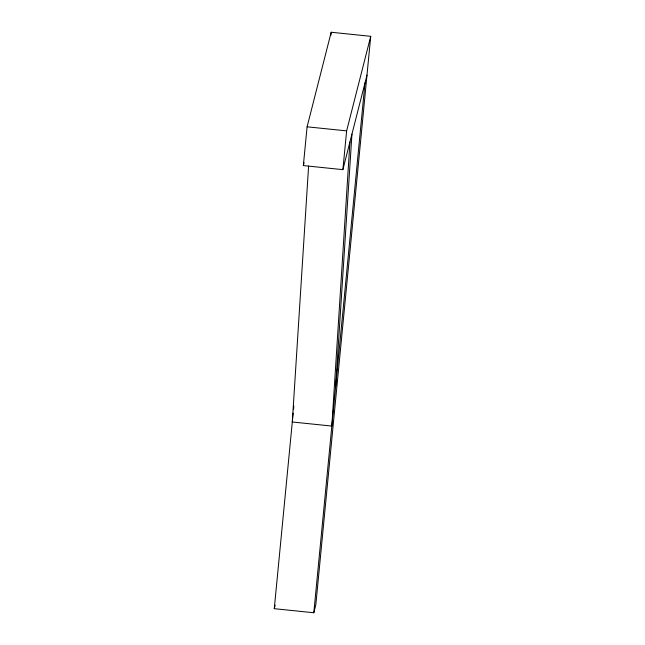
<?xml version="1.0" encoding="UTF-8"?>
<svg xmlns="http://www.w3.org/2000/svg" width="645" height="645" viewBox="0 0 645 645"><rect width="100%" height="100%" fill="white"/><g stroke="black" fill="none" stroke-linecap="round" stroke-linejoin="round"><path stroke-width="0.97" d="M308.608 166.007L292.298 421.999L331.836 426.071L349.945 141.965M335.585 387.306L351.952 134.087M366.989 75.086L342.882 169.651L303.344 165.58L307.093 126.815L331.191 32.25L370.73 36.322L315.816 604.873L313.809 612.75L274.27 608.678L293.161 413.05M293.548 409.075L293.838 406.092M330.909 35.233L331.191 32.25M342.882 169.651L346.631 130.887L370.73 36.322M313.809 612.75L364.981 82.963M303.344 165.58L304.077 162.709M274.27 608.678L275.157 605.179M307.093 126.815L346.631 130.887"/></g></svg>
